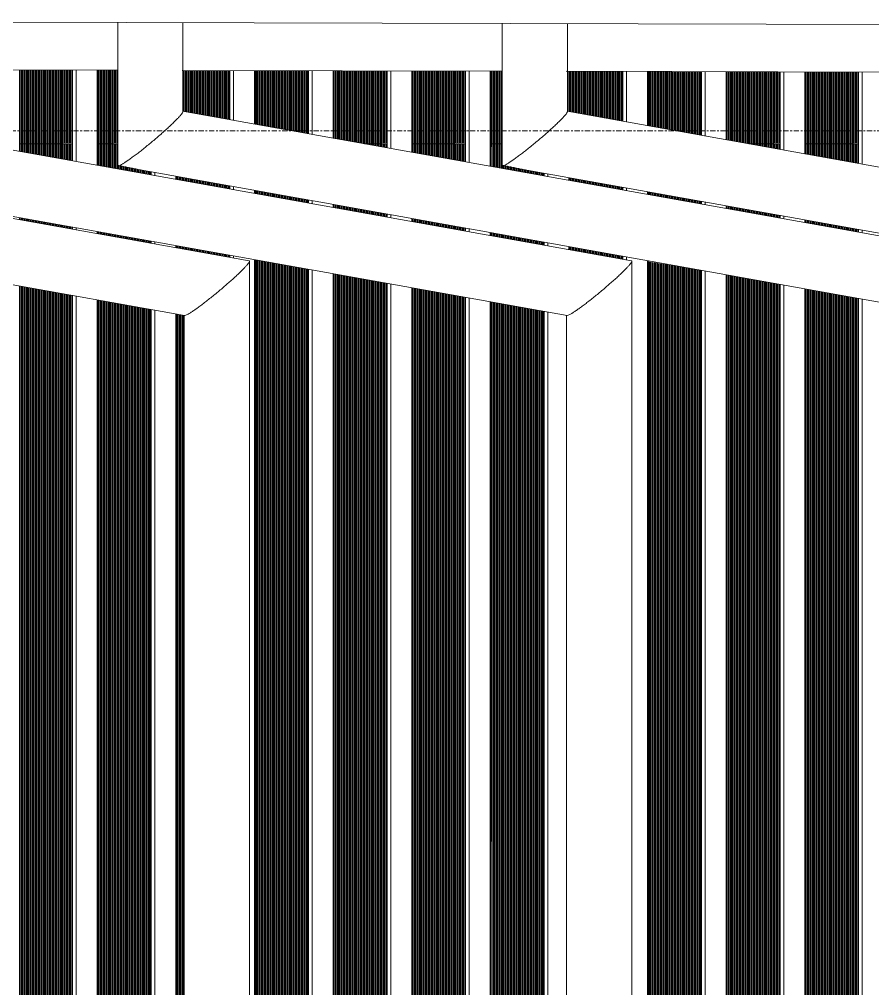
# Model space of a CAD drawing. Header units: millimetres. Extents: x 4237772 to 4686020, y -673 to 29459.
# Drawn here: x 4300656 to 4302617, y 13228 to 15456 of the extents above; entities that cross this region are included whole.
import ezdxf

# ---------------------------------------------------------------- set-up
doc = ezdxf.new("R2010")
doc.units = ezdxf.units.MM
doc.linetypes.add('AEC_Center', pattern=[24, 12, -4, 4, -4])
for name, color, linetype, lineweight in [('A-FLOR-LEVL', 51, 'Continuous', 5), ('A-GENM', 13, 'Continuous', 5), ('A-GLAZ-CURT', 52, 'Continuous', 5), ('A-GLAZ-CWMG', 51, 'Continuous', 5), ('A-ROOF', 132, 'Continuous', 5), ('P-SANR-FIXT', 6, 'Continuous', 5)]:
    doc.layers.add(name, color=color, linetype=linetype, lineweight=lineweight)

# ---------------------------------------------------------------- blocks, each defined once
blk = doc.blocks.new('Downpipe - L Spreader - Default-V21-SECTION - GRIDS C4-C5')
at = {"layer": 'P-SANR-FIXT'}
for p, q in [((4301765.5, 15447.4), (4301765.5, 15120.4)), ((4301915.5, 15244.4), (4301915.5, 15447)), ((4303836.7, 14901.5), (4301914.7, 15245.3)), ((4301766.2, 15119.5), (4303688.2, 14775.7))]:
    blk.add_line(p, q, dxfattribs=at)
for points, knots in [([(4301915.5, 15244.4), (4301915.5, 15244.1), (4301915.1, 15242.5), (4301912.4, 15238.6), (4301907, 15232.5), (4301901.9, 15227), (4301896.7, 15221.9), (4301892.1, 15217.4), (4301887.2, 15212.7), (4301880.6, 15206.6), (4301871.9, 15198.8), (4301862.8, 15190.6), (4301856.4, 15185.2), (4301853.1, 15182.4)], [0.554049, 0.554049, 0.554049, 0.554049, 0.5833333, 0.6666667, 0.7083333, 0.75, 0.7916667, 0.8125, 0.8333333, 0.875, 0.9166667, 0.9583333, 1, 1, 1, 1]), ([(4301853.1, 15182.4), (4301849.8, 15179.7), (4301843.3, 15174.2), (4301833.6, 15166.1), (4301823.8, 15158.3), (4301816, 15152.1), (4301809.9, 15147.4), (4301804, 15143), (4301797, 15137.8), (4301789.4, 15132.4), (4301782.6, 15127.8), (4301776.8, 15124.1), (4301770.6, 15120.6), (4301765.7, 15118.8), (4301765.2, 15120.2), (4301765.8, 15121.6)], [0, 0, 0, 0, 0.0416667, 0.0833333, 0.125, 0.1666667, 0.1875, 0.2083333, 0.25, 0.2916667, 0.3333333, 0.375, 0.4166667, 0.5, 0.5833333, 0.5833333, 0.5833333, 0.5833333])]:
    blk.add_open_spline(points, degree=3, knots=knots, dxfattribs=at)
blk = doc.blocks.new('Downpipe - L Spreader - Default-V22-SECTION - GRIDS C4-C5')
at = {"layer": 'P-SANR-FIXT'}
for p, q in [((4300881.7, 15449.6), (4300881.7, 15120.4)), ((4301031.7, 15244.4), (4301031.7, 15449.2)), ((4302952.9, 14901.5), (4301030.9, 15245.3)), ((4300882.4, 15119.5), (4302804.4, 14775.7))]:
    blk.add_line(p, q, dxfattribs=at)
for points, knots in [([(4301031.7, 15244.4), (4301031.7, 15244.1), (4301031.3, 15242.5), (4301028.6, 15238.6), (4301023.2, 15232.5), (4301018.1, 15227), (4301012.9, 15221.9), (4301008.3, 15217.4), (4301003.4, 15212.7), (4300996.8, 15206.6), (4300988.1, 15198.8), (4300979.1, 15190.6), (4300972.6, 15185.2), (4300969.4, 15182.4)], [0.554049, 0.554049, 0.554049, 0.554049, 0.5833333, 0.6666667, 0.7083333, 0.75, 0.7916667, 0.8125, 0.8333333, 0.875, 0.9166667, 0.9583333, 1, 1, 1, 1]), ([(4300969.4, 15182.4), (4300966.1, 15179.7), (4300959.5, 15174.2), (4300949.8, 15166.1), (4300940.1, 15158.3), (4300932.2, 15152.1), (4300926.2, 15147.4), (4300920.2, 15143), (4300913.2, 15137.8), (4300905.6, 15132.4), (4300898.8, 15127.8), (4300893.1, 15124.1), (4300886.8, 15120.6), (4300881.9, 15118.8), (4300881.4, 15120.2), (4300882, 15121.6)], [0, 0, 0, 0, 0.0416667, 0.0833333, 0.125, 0.1666667, 0.1875, 0.2083333, 0.25, 0.2916667, 0.3333333, 0.375, 0.4166667, 0.5, 0.5833333, 0.5833333, 0.5833333, 0.5833333])]:
    blk.add_open_spline(points, degree=3, knots=knots, dxfattribs=at)
blk = doc.blocks.new('Downpipe - L Spreader - Default-V23-SECTION - GRIDS C4-C5')
at = {"layer": 'P-SANR-FIXT'}
for p, q in [((4302063.1, 14901.5), (4300141.1, 15245.3)), ((4299992.6, 15119.5), (4301914.6, 14775.7)), ((4302063.8, 11582.4), (4302063.8, 14900.6)), ((4301913.8, 14776.6), (4301913.8, 11582.4))]:
    blk.add_line(p, q, dxfattribs=at)
for points, knots in [([(4302062.8, 14901.5), (4302063.9, 14901.5), (4302064.4, 14900.1), (4302060.7, 14894.8), (4302055.4, 14888.6), (4302050.2, 14883.2), (4302045.1, 14878), (4302040.5, 14873.5), (4302035.6, 14868.9), (4302028.9, 14862.7), (4302020.3, 14854.9), (4302011.1, 14846.9), (4302004.7, 14841.4), (4302001.5, 14838.6)], [0.5, 0.5, 0.5, 0.5, 0.5833333, 0.6666667, 0.7083333, 0.75, 0.7916667, 0.8125, 0.8333333, 0.875, 0.9166667, 0.9583333, 1, 1, 1, 1]), ([(4302001.5, 14838.6), (4301998.3, 14835.8), (4301991.8, 14830.2), (4301981.9, 14822.3), (4301972.2, 14814.4), (4301964.3, 14808.2), (4301958.3, 14803.6), (4301952.4, 14799.1), (4301945.4, 14794), (4301937.8, 14788.5), (4301931, 14783.9), (4301925.2, 14780.3), (4301919, 14776.7), (4301915.8, 14775.6), (4301914.7, 14775.7), (4301914.6, 14775.7)], [0, 0, 0, 0, 0.0416667, 0.0833333, 0.125, 0.1666667, 0.1875, 0.2083333, 0.25, 0.2916667, 0.3333333, 0.375, 0.4166667, 0.5, 0.509474, 0.509474, 0.509474, 0.509474])]:
    blk.add_open_spline(points, degree=3, knots=knots, dxfattribs=at)
blk = doc.blocks.new('Downpipe - L Spreader - Default-V24-SECTION - GRIDS C4-C5')
at = {"layer": 'P-SANR-FIXT'}
for p, q in [((4301184, 14901.5), (4299262.1, 15245.3)), ((4299113.5, 15119.5), (4301035.5, 14775.7)), ((4301184.8, 11582.4), (4301184.8, 14900.6)), ((4301034.8, 14776.6), (4301034.8, 11582.4))]:
    blk.add_line(p, q, dxfattribs=at)
for points, knots in [([(4301183.7, 14901.5), (4301184.8, 14901.5), (4301185.3, 14900.1), (4301181.6, 14894.8), (4301176.3, 14888.6), (4301171.2, 14883.2), (4301166, 14878), (4301161.4, 14873.5), (4301156.5, 14868.9), (4301149.9, 14862.7), (4301141.2, 14854.9), (4301132, 14846.9), (4301125.7, 14841.4), (4301122.4, 14838.6)], [0.5, 0.5, 0.5, 0.5, 0.5833333, 0.6666667, 0.7083333, 0.75, 0.7916667, 0.8125, 0.8333333, 0.875, 0.9166667, 0.9583333, 1, 1, 1, 1]), ([(4301122.4, 14838.6), (4301119.2, 14835.8), (4301112.7, 14830.2), (4301102.8, 14822.3), (4301093.1, 14814.4), (4301085.3, 14808.2), (4301079.2, 14803.6), (4301073.3, 14799.1), (4301066.3, 14794), (4301058.7, 14788.5), (4301051.9, 14783.9), (4301046.1, 14780.3), (4301039.9, 14776.7), (4301036.7, 14775.6), (4301035.6, 14775.7), (4301035.5, 14775.7)], [0, 0, 0, 0, 0.0416667, 0.0833333, 0.125, 0.1666667, 0.1875, 0.2083333, 0.25, 0.2916667, 0.3333333, 0.375, 0.4166667, 0.5, 0.509474, 0.509474, 0.509474, 0.509474])]:
    blk.add_open_spline(points, degree=3, knots=knots, dxfattribs=at)
blk = doc.blocks.new('MulticellPanel_Polycarbonate_Danpal_1040w - Premium Purple-V41-SECTION - GRIDS C4-C5')
at = {"layer": 'A-GENM'}
h = blk.add_hatch(dxfattribs=at)
h.set_pattern_fill('FP_31', color=256, style=0, pattern_type=2)
h.set_pattern_definition([(90, (4302551.554, 13427.169), (-2.606, 2e-16), [])])
h.paths.add_polyline_path([(4302523.1, 11730.5), (4302585, 11730.5), (4302585, 14815), (4302462.8, 14836.8), (4302462.8, 11730.5)])
h.paths.add_polyline_path([(4302585, 14967.3), (4302585, 14973.1), (4302462.8, 14994.9), (4302462.8, 14989.1), (4302524.2, 14978.1)])
h.paths.add_polyline_path([(4302585, 15125.4), (4302585, 15170.5), (4302462.8, 15170.5), (4302462.8, 15147.2), (4302524.2, 15136.3)])
for p, q in [((4302462.6, 15170.5), (4302462.8, 15170.5)), ((4302462.8, 15170.5), (4302585, 15170.5))]:
    blk.add_line(p, q, dxfattribs=at)
blk = doc.blocks.new('MulticellPanel_Polycarbonate_Danpal_1040w - Premium Purple-V42-SECTION - GRIDS C4-C5')
at = {"layer": 'A-GENM'}
h = blk.add_hatch(dxfattribs=at)
h.set_pattern_fill('FP_32', color=256, style=0, pattern_type=2)
h.set_pattern_definition([(90, (4302370.87, 13427.169), (-2.606, 2e-16), [])])
h.paths.add_polyline_path([(4302282.1, 11730.5), (4302404.3, 11730.5), (4302404.3, 14847.3), (4302282.1, 14869.2), (4302282.1, 11893.7)])
h.paths.add_polyline_path([(4302404.3, 14999.6), (4302404.3, 15005.4), (4302282.1, 15027.3), (4302282.1, 15021.5), (4302400.5, 15000.3)])
h.paths.add_polyline_path([(4302404.3, 15157.7), (4302404.3, 15170.5), (4302338.6, 15169.5), (4302400.5, 15158.4)])
blk.add_line((4302332.7, 15170.5), (4302404.3, 15170.5), dxfattribs=at)
blk = doc.blocks.new('MulticellPanel_Polycarbonate_Danpal_1040w - Premium Purple-V43-SECTION - GRIDS C4-C5')
at = {"layer": 'A-GENM'}
h = blk.add_hatch(dxfattribs=at)
h.set_pattern_fill('FP_33', color=256, style=0, pattern_type=2)
h.set_pattern_definition([(90, (4302190.186, 13427.169), (-2.606, 2e-16), [])])
h.paths.add_polyline_path([(4302101.4, 11730.5), (4302223.6, 11730.5), (4302223.6, 14879.6), (4302101.4, 14899.4), (4302101.4, 14616.2), (4302101.4, 14616.2), (4302101.4, 13564.5), (4302101.4, 13564.5), (4302101.4, 11784.4)])
h.paths.add_polyline_path([(4302223.6, 15031.9), (4302223.6, 15037.7), (4302101.4, 15059.6), (4302101.4, 15053.8), (4302153, 15044.6)])
blk = doc.blocks.new('MulticellPanel_Polycarbonate_Danpal_1040w - Premium Purple-V44-SECTION - GRIDS C4-C5')
at = {"layer": 'A-GENM'}
h = blk.add_hatch(dxfattribs=at)
h.set_pattern_fill('FP_34', color=256, style=0, pattern_type=2)
h.set_pattern_definition([(90, (4302009.503, 13427.169), (-2.606, 2e-16), [])])
h.paths.add_polyline_path([(4302042.9, 14905.1), (4302042.9, 14911.9), (4301920.7, 14933.8), (4301920.7, 14926.9), (4302036.8, 14906.2)])
h.paths.add_polyline_path([(4302042.9, 15064.2), (4302042.9, 15070), (4301920.7, 15091.9), (4301920.7, 15086.1), (4302029.3, 15066.7)])
blk = doc.blocks.new('MulticellPanel_Polycarbonate_Danpal_1040w - Blue-V45-SECTION - GRIDS C4-C5')
at = {"layer": 'A-GENM'}
h = blk.add_hatch(dxfattribs=at)
h.set_pattern_fill('FP_35', color=256, style=0, pattern_type=2)
h.set_pattern_definition([(90, (4301828.819, 13427.169), (-2.606, 2e-16), [])])
h.paths.add_polyline_path([(4301862.3, 11730.5), (4301862.3, 14785.1), (4301740, 14806.9), (4301740.5, 11944.6), (4301742.9, 11944.6), (4301746.6, 11938.2), (4301746, 11903.7), (4301742.9, 11898), (4301741.9, 11896.3), (4301740, 11896.3), (4301740, 11730.5), (4301781.8, 11730.5)])
h.paths.add_polyline_path([(4301862.3, 14937.4), (4301862.3, 14944.3), (4301740, 14966.1), (4301740, 14959.3), (4301781.8, 14951.8)])
h.paths.add_polyline_path([(4301862.3, 15096.6), (4301862.3, 15102.4), (4301765.8, 15121.6), (4301765.8, 15170.5), (4301740, 15168.5), (4301742.1, 15118.1), (4301861, 15096.8)])
for p, q in [((4301739.9, 15170.5), (4301740, 15170.5)), ((4301740, 15170.5), (4301765.9, 15170.5))]:
    blk.add_line(p, q, dxfattribs=at)
blk = doc.blocks.new('MulticellPanel_Polycarbonate_Danpal_1040w - Blue-V46-SECTION - GRIDS C4-C5')
at = {"layer": 'A-GENM'}
h = blk.add_hatch(dxfattribs=at)
h.set_pattern_fill('FP_36', color=256, style=0, pattern_type=2)
h.set_pattern_definition([(90, (4301648.135, 13427.169), (-2.606, 2e-16), [])])
h.paths.add_polyline_path([(4301559.3, 11730.5), (4301681.6, 11730.5), (4301681.6, 11906.2), (4301674.8, 11904.5), (4301607.6, 11904.5), (4301603.9, 11898), (4301603, 11896.3), (4301594.1, 11896.3), (4301591.7, 11904.5), (4301559.3, 11904.5), (4301559.3, 11893.7)])
h.paths.add_polyline_path([(4301681.6, 11934.8), (4301681.6, 14817.4), (4301559.3, 14838.6), (4301559.3, 12531.5), (4301582.5, 12533.2), (4301584.2, 12539.6), (4301594.1, 12539.6), (4301594.1, 12537.1), (4301597.1, 12537.1), (4301598.9, 12521.9), (4301596.1, 12491.3), (4301594.1, 12491.3), (4301584.2, 12491.3), (4301581.8, 12499.5), (4301559.3, 12497.8), (4301559.3, 11936.5), (4301592.3, 11938.2), (4301594.1, 11944.6), (4301603.9, 11944.6), (4301608.7, 11936.5), (4301678.9, 11935.9)])
h.paths.add_polyline_path([(4301681.6, 14969.7), (4301681.6, 14976.6), (4301559.3, 14998.5), (4301559.3, 14991.6), (4301658.1, 14973.9)])
h.paths.add_polyline_path([(4301681.6, 15128.9), (4301681.6, 15170.5), (4301559.3, 15169.6), (4301559.3, 15150.8), (4301658.1, 15133.1)])
for p, q in [((4301559.2, 15170.5), (4301559.3, 15170.5)), ((4301559.3, 15170.5), (4301681.6, 15170.5))]:
    blk.add_line(p, q, dxfattribs=at)
blk = doc.blocks.new('MulticellPanel_Polycarbonate_Danpal_1040w - Opal-V47-SECTION - GRIDS C4-C5')
at = {"layer": 'A-GENM'}
h = blk.add_hatch(dxfattribs=at)
h.set_pattern_fill('FP_37', color=256, style=0, pattern_type=2)
h.set_pattern_definition([(90, (4301467.452, 13427.169), (-2.606, 2e-16), [])])
h.paths.add_polyline_path([(4301410.6, 11730.5), (4301500.9, 11730.5), (4301500.9, 14849.7), (4301378.7, 14871.6), (4301378.7, 11730.5)])
h.paths.add_polyline_path([(4301500.9, 15002), (4301500.9, 15008.9), (4301378.7, 15030.8), (4301378.7, 15023.9), (4301410.6, 15018.2)])
h.paths.add_polyline_path([(4301500.9, 15161.2), (4301500.9, 15170.5), (4301448.9, 15170.5), (4301498, 15161.7)])
blk.add_line((4301448.9, 15170.5), (4301500.9, 15170.5), dxfattribs=at)
blk = doc.blocks.new('MulticellPanel_Polycarbonate_Danpal_1040w - Opal-V48-SECTION - GRIDS C4-C5')
at = {"layer": 'A-GENM'}
h = blk.add_hatch(dxfattribs=at)
h.set_pattern_fill('FP_38', color=256, style=0, pattern_type=2)
h.set_pattern_definition([(90, (4301286.768, 13427.169), (-2.606, 2e-16), [])])
h.paths.add_polyline_path([(4301286.9, 11730.5), (4301320.2, 11730.5), (4301320.2, 14882), (4301198, 14903.9), (4301198, 11730.5)])
h.paths.add_polyline_path([(4301320.2, 15034.4), (4301320.2, 15041.2), (4301198, 15063.1), (4301198, 15056.2), (4301286.9, 15040.3)])
blk = doc.blocks.new('MulticellPanel_Polycarbonate_Danpal_1040w - Opal-V49-SECTION - GRIDS C4-C5')
at = {"layer": 'A-GENM'}
h = blk.add_hatch(dxfattribs=at)
h.set_pattern_fill('FP_39', color=256, style=0, pattern_type=2)
h.set_pattern_definition([(90, (4301106.084, 13427.169), (-2.606, 2e-16), [])])
h.paths.add_polyline_path([(4301035.1, 11730.5), (4301035.1, 14775.8), (4301017.3, 14777.8), (4301017.3, 11730.5)])
h.paths.add_polyline_path([(4301139.5, 14909.4), (4301139.5, 14914.4), (4301017.3, 14936.2), (4301017.3, 14931.3), (4301122.4, 14912.5)])
h.paths.add_polyline_path([(4301139.5, 15066.7), (4301139.5, 15073.6), (4301017.3, 15095.4), (4301017.3, 15088.6), (4301039.4, 15084.6)])
blk = doc.blocks.new('MulticellPanel_Polycarbonate_Danpal_1040w - Opal-V50-SECTION - GRIDS C4-C5')
at = {"layer": 'A-GENM'}
h = blk.add_hatch(dxfattribs=at)
h.set_pattern_fill('FP_40', color=256, style=0, pattern_type=2)
h.set_pattern_definition([(90, (4300925.401, 13427.169), (-2.606, 2e-16), [])])
h.paths.add_polyline_path([(4300836.6, 11730.5), (4300958.8, 11730.5), (4300958.8, 14789.4), (4300836.6, 14811.3), (4300836.6, 11784.4)])
h.paths.add_polyline_path([(4300958.8, 14941.7), (4300958.8, 14946.7), (4300836.6, 14968.6), (4300836.6, 14963.6), (4300923.9, 14948)])
h.paths.add_polyline_path([(4300958.8, 15099), (4300958.8, 15105.9), (4300882, 15121.6), (4300882, 15170.5), (4300836.6, 15170.5), (4300836.6, 15120.9), (4300950.9, 15100.4)])
for p, q in [((4300836.5, 15170.5), (4300836.6, 15170.5)), ((4300836.6, 15170.5), (4300882.1, 15170.5))]:
    blk.add_line(p, q, dxfattribs=at)
blk = doc.blocks.new('MulticellPanel_Polycarbonate_Danpal_1040w - Blue-V51-SECTION - GRIDS C4-C5')
at = {"layer": 'A-GENM'}
h = blk.add_hatch(dxfattribs=at)
h.set_pattern_fill('FP_41', color=256, style=0, pattern_type=2)
h.set_pattern_definition([(90, (4300744.717, 13427.169), (-2.606, 2e-16), [])])
h.paths.add_polyline_path([(4300668.2, 11730.5), (4300778.2, 11730.5), (4300778.2, 14821.8), (4300655.9, 14843.6), (4300655.9, 11730.5)])
h.paths.add_polyline_path([(4300778.2, 14974.1), (4300778.2, 14979), (4300655.9, 15000.9), (4300655.9, 14995.9), (4300668.2, 14993.7)])
h.paths.add_polyline_path([(4300778.2, 15131.3), (4300778.2, 15170.5), (4300655.9, 15170.5), (4300655.9, 15153.2), (4300741.3, 15137.9)])
for p, q in [((4300655.8, 15170.5), (4300655.9, 15170.5)), ((4300655.9, 15170.5), (4300778.2, 15170.5))]:
    blk.add_line(p, q, dxfattribs=at)
blk = doc.blocks.new('Rectangular Mullion - Mullion_FramedFacade_Danpal_DPAEC50-V79-SECTION - GRIDS C4-C5')
at = {"layer": 'A-GLAZ-CWMG'}
for p, q in [((4302585, 15125.4), (4302585, 15170.5)), ((4302593.4, 15170.5), (4302593.4, 15123.9)), ((4302585, 14967.3), (4302585, 14973.1)), ((4302593.4, 14971.6), (4302593.4, 14965.8)), ((4302585, 11730.5), (4302585, 14815.3)), ((4302593.4, 14813.8), (4302593.4, 11730.5))]:
    blk.add_line(p, q, dxfattribs=at)
blk = doc.blocks.new('Rectangular Mullion - Mullion_FramedFacade_Danpal_DPAEC50-V80-SECTION - GRIDS C4-C5')
at = {"layer": 'A-GLAZ-CWMG'}
for p, q in [((4302404.3, 15157.7), (4302404.3, 15170.5)), ((4302412.7, 15170.5), (4302412.7, 15156.2)), ((4302461, 15170.5), (4302461, 15147.6)), ((4302461.8, 15147.4), (4302461.8, 15170.5)), ((4302461.9, 15170.5), (4302461.9, 15147.4)), ((4302462.6, 15147.3), (4302462.6, 15170.5)), ((4302404.3, 14999.6), (4302404.3, 15005.4)), ((4302412.7, 15003.9), (4302412.7, 14998.1)), ((4302461, 14995.3), (4302461, 14989.5)), ((4302461.8, 14989.3), (4302461.8, 14995.1)), ((4302461.9, 14995.1), (4302461.9, 14989.3)), ((4302462.6, 14989.2), (4302462.6, 14995)), ((4302404.3, 11730.5), (4302404.3, 14847.3)), ((4302412.7, 14844.8), (4302412.7, 11730.5)), ((4302461, 14837.1), (4302461, 11730.5)), ((4302461.8, 11730.5), (4302461.8, 14837)), ((4302461.9, 14837), (4302461.9, 11730.5)), ((4302462.6, 11730.5), (4302462.6, 14836.9))]:
    blk.add_line(p, q, dxfattribs=at)
blk = doc.blocks.new('Rectangular Mullion - Mullion_FramedFacade_Danpal_DPAEC50-V81-SECTION - GRIDS C4-C5')
at = {"layer": 'A-GLAZ-CWMG'}
for p, q in [((4302223.6, 15031.9), (4302223.6, 15037.7)), ((4302232.1, 15036.2), (4302232.1, 15030.4)), ((4302280.3, 15027.6), (4302280.3, 15021.8)), ((4302281.1, 15021.6), (4302281.1, 15027.4)), ((4302281.2, 15027.4), (4302281.2, 15021.6)), ((4302281.9, 15021.5), (4302281.9, 15027.3)), ((4302223.6, 11730.5), (4302223.6, 14879.6)), ((4302232.1, 14878.1), (4302232.1, 11730.5)), ((4302280.3, 14869.5), (4302280.3, 11730.5)), ((4302281.1, 11730.5), (4302281.1, 14869.3)), ((4302281.2, 14869.3), (4302281.2, 11730.5)), ((4302281.9, 11730.5), (4302281.9, 14869.2))]:
    blk.add_line(p, q, dxfattribs=at)
blk = doc.blocks.new('Rectangular Mullion - Mullion_FramedFacade_Danpal_DPAEC50-V82-SECTION - GRIDS C4-C5')
at = {"layer": 'A-GLAZ-CWMG'}
for p, q in [((4302042.9, 15064.2), (4302042.9, 15070)), ((4302051.4, 15068.5), (4302051.4, 15063.4)), ((4302099.6, 15059.9), (4302099.6, 15054.1)), ((4302100.5, 15054), (4302100.5, 15059.8)), ((4302100.6, 15059.7), (4302100.6, 15053.9)), ((4302101.2, 15053.8), (4302101.2, 15059.6)), ((4302042.9, 14905.1), (4302042.9, 14911.9)), ((4302051.4, 14910.4), (4302051.4, 14903.6)), ((4302099.6, 14901.8), (4302099.6, 11730.5)), ((4302100.5, 11730.5), (4302100.5, 14901.6)), ((4302100.6, 14901.6), (4302100.6, 11730.5)), ((4302101.2, 11730.5), (4302101.2, 14901.5))]:
    blk.add_line(p, q, dxfattribs=at)
blk = doc.blocks.new('Rectangular Mullion - Mullion_FramedFacade_Danpal_DPAEC50-V83-SECTION - GRIDS C4-C5')
at = {"layer": 'A-GLAZ-CWMG'}
for p, q in [((4301862.3, 15096.6), (4301862.3, 15102.4)), ((4301870.7, 15100.9), (4301870.7, 15095.1)), ((4301919, 15092.2), (4301919, 15086.4)), ((4301919.8, 15086.3), (4301919.8, 15092.1)), ((4301919.9, 15092.1), (4301919.9, 15086.3)), ((4301920.5, 15086.1), (4301920.5, 15091.9)), ((4301862.3, 14937.4), (4301862.3, 14944.3)), ((4301870.7, 14942.7), (4301870.7, 14935.9)), ((4301919, 14934.1), (4301919, 14927.2)), ((4301919.8, 14927.1), (4301919.8, 14934)), ((4301919.9, 14934), (4301919.9, 14927.1)), ((4301920.5, 14927), (4301920.5, 14933.8)), ((4301862.3, 11730.5), (4301862.3, 14785.2)), ((4301870.7, 14783.6), (4301870.7, 11730.5))]:
    blk.add_line(p, q, dxfattribs=at)
blk = doc.blocks.new('Rectangular Mullion - Mullion_FramedFacade_Danpal_DPAEC50-V84-SECTION - GRIDS C4-C5')
at = {"layer": 'A-GLAZ-CWMG'}
for p, q in [((4301681.6, 15128.9), (4301681.6, 15170.5)), ((4301690, 15170.5), (4301690, 15127.4)), ((4301738.3, 15170.5), (4301738.3, 15118.8)), ((4301739.1, 15118.6), (4301739.1, 15170.5)), ((4301739.2, 15170.5), (4301739.2, 15118.6)), ((4301739.8, 15118.5), (4301739.8, 15170.5)), ((4301681.6, 14969.7), (4301681.6, 14976.6)), ((4301690, 14975.1), (4301690, 14968.2)), ((4301738.3, 14966.4), (4301738.3, 14959.6)), ((4301739.1, 14959.4), (4301739.1, 14966.3)), ((4301739.2, 14966.3), (4301739.2, 14959.4)), ((4301739.8, 14959.3), (4301739.8, 14966.2)), ((4301681.6, 11934.4), (4301681.6, 14817.8)), ((4301690, 14816.3), (4301690, 11924.6)), ((4301738.3, 14807.5), (4301738.3, 11944.6)), ((4301739.1, 11944.6), (4301739.1, 14807.4)), ((4301739.2, 14807.4), (4301739.2, 11944.6)), ((4301739.8, 11944.6), (4301739.8, 14807.3))]:
    blk.add_line(p, q, dxfattribs=at)
blk = doc.blocks.new('Rectangular Mullion - Mullion_FramedFacade_Danpal_DPAEC50-V85-SECTION - GRIDS C4-C5')
at = {"layer": 'A-GLAZ-CWMG'}
for p, q in [((4301500.9, 15161.2), (4301500.9, 15170.5)), ((4301509.3, 15170.5), (4301509.3, 15159.7)), ((4301557.6, 15170.5), (4301557.6, 15151.1)), ((4301558.4, 15150.9), (4301558.4, 15170.5)), ((4301558.5, 15170.5), (4301558.5, 15150.9)), ((4301559.2, 15150.8), (4301559.2, 15170.5)), ((4301500.9, 15002), (4301500.9, 15008.9)), ((4301509.3, 15007.4), (4301509.3, 15000.5)), ((4301557.6, 14998.8), (4301557.6, 14991.9)), ((4301558.4, 14991.7), (4301558.4, 14998.6)), ((4301558.5, 14998.6), (4301558.5, 14991.7)), ((4301559.2, 14991.6), (4301559.2, 14998.5)), ((4301500.9, 11730.5), (4301500.9, 14849.7)), ((4301509.3, 14848.2), (4301509.3, 11730.5)), ((4301557.6, 14839.6), (4301557.6, 12531.5)), ((4301558.4, 12531.5), (4301558.4, 14839.4)), ((4301558.5, 14839.4), (4301558.5, 12531.5)), ((4301559.2, 12531.5), (4301559.2, 14839.3))]:
    blk.add_line(p, q, dxfattribs=at)
blk = doc.blocks.new('Rectangular Mullion - Mullion_FramedFacade_Danpal_DPAEC50-V86-SECTION - GRIDS C4-C5')
at = {"layer": 'A-GLAZ-CWMG'}
for p, q in [((4301320.2, 15034.4), (4301320.2, 15041.2)), ((4301328.6, 15039.7), (4301328.6, 15032.9)), ((4301376.9, 15031.1), (4301376.9, 15024.2)), ((4301377.7, 15024.1), (4301377.7, 15030.9)), ((4301377.8, 15030.9), (4301377.8, 15024.1)), ((4301378.5, 15023.9), (4301378.5, 15030.8)), ((4301320.2, 11730.5), (4301320.2, 14882)), ((4301328.6, 14880.5), (4301328.6, 11730.5)), ((4301376.9, 14871.9), (4301376.9, 11730.5)), ((4301377.7, 11730.5), (4301377.7, 14871.8)), ((4301377.8, 14871.7), (4301377.8, 11730.5)), ((4301378.5, 11730.5), (4301378.5, 14871.6))]:
    blk.add_line(p, q, dxfattribs=at)
blk = doc.blocks.new('Rectangular Mullion - Mullion_FramedFacade_Danpal_DPAEC50-V87-SECTION - GRIDS C4-C5')
at = {"layer": 'A-GLAZ-CWMG'}
for p, q in [((4301139.5, 15066.7), (4301139.5, 15073.6)), ((4301148, 15072), (4301148, 15065.2)), ((4301196.2, 15063.4), (4301196.2, 15056.5)), ((4301197, 15056.4), (4301197, 15063.3)), ((4301197.1, 15063.2), (4301197.1, 15056.4)), ((4301197.8, 15056.3), (4301197.8, 15063.1)), ((4301139.5, 14909.4), (4301139.5, 14914.4)), ((4301148, 14912.9), (4301148, 14907.9)), ((4301196.2, 14904.2), (4301196.2, 11730.5)), ((4301197, 11730.5), (4301197, 14904.1)), ((4301197.1, 14904.1), (4301197.1, 11730.5)), ((4301197.8, 11730.5), (4301197.8, 14903.9))]:
    blk.add_line(p, q, dxfattribs=at)
blk = doc.blocks.new('Rectangular Mullion - Mullion_FramedFacade_Danpal_DPAEC50-V88-SECTION - GRIDS C4-C5')
at = {"layer": 'A-GLAZ-CWMG'}
for p, q in [((4300958.8, 15099), (4300958.8, 15105.9)), ((4300967.3, 15104.4), (4300967.3, 15097.5)), ((4301015.5, 15095.7), (4301015.5, 15088.9)), ((4301016.4, 15088.7), (4301016.4, 15095.6)), ((4301016.5, 15095.6), (4301016.5, 15088.7)), ((4301017.1, 15088.6), (4301017.1, 15095.5)), ((4300958.8, 14941.7), (4300958.8, 14946.7)), ((4300967.3, 14945.2), (4300967.3, 14940.2)), ((4301015.5, 14936.6), (4301015.5, 14931.6)), ((4301016.4, 14931.5), (4301016.4, 14936.4)), ((4301016.5, 14936.4), (4301016.5, 14931.4)), ((4301017.1, 14931.3), (4301017.1, 14936.3)), ((4300958.8, 11730.5), (4300958.8, 14789.6)), ((4300967.3, 14788), (4300967.3, 11730.5)), ((4301015.5, 14779.3), (4301015.5, 11730.5)), ((4301016.4, 11730.5), (4301016.4, 14779.2)), ((4301016.5, 14779.2), (4301016.5, 11730.5)), ((4301017.1, 11730.5), (4301017.1, 14779))]:
    blk.add_line(p, q, dxfattribs=at)
blk = doc.blocks.new('Rectangular Mullion - Mullion_FramedFacade_Danpal_DPAEC50-V89-SECTION - GRIDS C4-C5')
at = {"layer": 'A-GLAZ-CWMG'}
for p, q in [((4300778.2, 15131.3), (4300778.2, 15170.5)), ((4300786.6, 15170.5), (4300786.6, 15129.8)), ((4300834.8, 15170.5), (4300834.8, 15121.2)), ((4300835.7, 15121), (4300835.7, 15170.5)), ((4300835.8, 15170.5), (4300835.8, 15121)), ((4300836.4, 15120.9), (4300836.4, 15170.5)), ((4300778.2, 14974.1), (4300778.2, 14979)), ((4300786.6, 14977.5), (4300786.6, 14972.6)), ((4300834.8, 14968.9), (4300834.8, 14963.9)), ((4300835.7, 14963.8), (4300835.7, 14968.7)), ((4300835.8, 14968.7), (4300835.8, 14963.8)), ((4300836.4, 14963.6), (4300836.4, 14968.6)), ((4300778.2, 11730.5), (4300778.2, 14822.2)), ((4300786.6, 14820.7), (4300786.6, 11730.5)), ((4300834.8, 14811.9), (4300834.8, 11730.5)), ((4300835.7, 11730.5), (4300835.7, 14811.8)), ((4300835.8, 14811.8), (4300835.8, 11730.5)), ((4300836.4, 11730.5), (4300836.4, 14811.7))]:
    blk.add_line(p, q, dxfattribs=at)
blk = doc.blocks.new('Roofs 1 - Roofs 1-2640243-SECTION - GRIDS C4-C5')
at = {"layer": 'A-ROOF'}
blk.add_line((4297940.9, 15456.5), (4305373.6, 15438.3), dxfattribs=at)
blk = doc.blocks.new('MulticellPanel_Polycarbonate_Danpal_1040w - Grey-V238-SECTION - GRIDS C4-C5')
at = {"layer": 'A-GENM'}
h = blk.add_hatch(dxfattribs=at)
h.set_pattern_fill('FP_164', color=256, style=0, pattern_type=2)
h.set_pattern_definition([(90, (4302551.554, 15342.113), (-2.606, 2e-16), [])])
h.paths.add_polyline_path([(4302524.2, 15170.5), (4302585, 15172.7), (4302585, 15335.5), (4302462.8, 15335.8), (4302462.8, 15170.5)])
for p, q in [((4302462.8, 15170.5), (4302462.6, 15170.5)), ((4302585, 15170.5), (4302462.8, 15170.5))]:
    blk.add_line(p, q, dxfattribs=at)
blk = doc.blocks.new('MulticellPanel_Polycarbonate_Danpal_1040w - Grey-V239-SECTION - GRIDS C4-C5')
at = {"layer": 'A-GENM'}
h = blk.add_hatch(dxfattribs=at)
h.set_pattern_fill('FP_165', color=256, style=0, pattern_type=2)
h.set_pattern_definition([(90, (4302370.87, 15342.113), (-2.606, 2e-16), [])])
h.paths.add_polyline_path([(4302338.6, 15170.5), (4302404.3, 15172.7), (4302404.3, 15335.9), (4302282.1, 15336.2), (4302282.1, 15179.6), (4302332.7, 15170.5)])
blk.add_line((4302404.3, 15170.5), (4302332.7, 15170.5), dxfattribs=at)
blk = doc.blocks.new('MulticellPanel_Polycarbonate_Danpal_1040w - Grey-V240-SECTION - GRIDS C4-C5')
at = {"layer": 'A-GENM'}
h = blk.add_hatch(dxfattribs=at)
h.set_pattern_fill('FP_166', color=256, style=0, pattern_type=2)
h.set_pattern_definition([(90, (4302190.186, 15342.113), (-2.606, 2e-16), [])])
h.paths.add_polyline_path([(4302223.6, 15190), (4302223.6, 15336.4), (4302101.4, 15336.7), (4302101.5, 15211.9), (4302219, 15190.9)])
blk = doc.blocks.new('MulticellPanel_Polycarbonate_Danpal_1040w - Grey-V241-SECTION - GRIDS C4-C5')
at = {"layer": 'A-GENM'}
h = blk.add_hatch(dxfattribs=at)
h.set_pattern_fill('FP_167', color=256, style=0, pattern_type=2)
h.set_pattern_definition([(90, (4302009.503, 15342.113), (-2.606, 2e-16), [])])
h.paths.add_polyline_path([(4302042.9, 15222.4), (4302042.9, 15336.8), (4301920.7, 15337.1), (4301920.7, 15244.2), (4302029.3, 15224.8)])
blk = doc.blocks.new('MulticellPanel_Polycarbonate_Danpal_1040w - Grey-V242-SECTION - GRIDS C4-C5')
at = {"layer": 'A-GENM'}
h = blk.add_hatch(dxfattribs=at)
h.set_pattern_fill('FP_168', color=256, style=0, pattern_type=2)
h.set_pattern_definition([(90, (4301828.819, 15342.113), (-2.606, 2e-16), [])])
h.paths.add_polyline_path([(4301765.8, 15170.5), (4301765.8, 15337.5), (4301740, 15337.5), (4301740, 15170.5), (4301762.2, 15170.5)])
for p, q in [((4301740, 15170.5), (4301739.9, 15170.5)), ((4301765.9, 15170.5), (4301740, 15170.5))]:
    blk.add_line(p, q, dxfattribs=at)
blk = doc.blocks.new('MulticellPanel_Polycarbonate_Danpal_1040w - Grey-V243-SECTION - GRIDS C4-C5')
at = {"layer": 'A-GENM'}
h = blk.add_hatch(dxfattribs=at)
h.set_pattern_fill('FP_169', color=256, style=0, pattern_type=2)
h.set_pattern_definition([(90, (4301648.135, 15342.113), (-2.606, 2e-16), [])])
h.paths.add_polyline_path([(4301559.3, 15170.5), (4301681.6, 15172.7), (4301681.6, 15337.7), (4301559.3, 15338), (4301559.3, 15172.4)])
for p, q in [((4301559.3, 15170.5), (4301559.2, 15170.5)), ((4301681.6, 15170.5), (4301559.3, 15170.5))]:
    blk.add_line(p, q, dxfattribs=at)
blk = doc.blocks.new('MulticellPanel_Polycarbonate_Danpal_1040w - Grey-V244-SECTION - GRIDS C4-C5')
at = {"layer": 'A-GENM'}
h = blk.add_hatch(dxfattribs=at)
h.set_pattern_fill('FP_170', color=256, style=0, pattern_type=2)
h.set_pattern_definition([(90, (4301467.452, 15342.113), (-2.606, 2e-16), [])])
h.paths.add_polyline_path([(4301448.9, 15170.5), (4301500.9, 15172.7), (4301500.9, 15338.1), (4301378.7, 15338.4), (4301378.7, 15183.1), (4301436.7, 15172.7)])
blk.add_line((4301500.9, 15170.5), (4301448.9, 15170.5), dxfattribs=at)
blk = doc.blocks.new('MulticellPanel_Polycarbonate_Danpal_1040w - Grey-V245-SECTION - GRIDS C4-C5')
at = {"layer": 'A-GENM'}
h = blk.add_hatch(dxfattribs=at)
h.set_pattern_fill('FP_171', color=256, style=0, pattern_type=2)
h.set_pattern_definition([(90, (4301286.768, 15342.113), (-2.606, 2e-16), [])])
h.paths.add_polyline_path([(4301320.2, 15193.5), (4301320.2, 15338.6), (4301198, 15338.9), (4301198, 15215.4), (4301308.5, 15195.6)])
blk = doc.blocks.new('MulticellPanel_Polycarbonate_Danpal_1040w - Grey-V246-SECTION - GRIDS C4-C5')
at = {"layer": 'A-GENM'}
h = blk.add_hatch(dxfattribs=at)
h.set_pattern_fill('FP_172', color=256, style=0, pattern_type=2)
h.set_pattern_definition([(90, (4301106.084, 15342.113), (-2.606, 2e-16), [])])
h.paths.add_polyline_path([(4301139.5, 15225.9), (4301139.5, 15339), (4301031.4, 15339.3), (4301032.6, 15245), (4301133.6, 15226.9)])
blk = doc.blocks.new('MulticellPanel_Polycarbonate_Danpal_1040w - Grey-V247-SECTION - GRIDS C4-C5')
at = {"layer": 'A-GENM'}
h = blk.add_hatch(dxfattribs=at)
h.set_pattern_fill('FP_173', color=256, style=0, pattern_type=2)
h.set_pattern_definition([(90, (4300925.401, 15342.113), (-2.606, 2e-16), [])])
h.paths.add_polyline_path([(4300838.3, 15170.5), (4300882, 15172.7), (4300882, 15339.6), (4300836.6, 15339.7), (4300836.6, 15170.5)])
for p, q in [((4300836.6, 15170.5), (4300836.5, 15170.5)), ((4300882.1, 15170.5), (4300836.6, 15170.5))]:
    blk.add_line(p, q, dxfattribs=at)
blk = doc.blocks.new('MulticellPanel_Polycarbonate_Danpal_1040w - Grey-V248-SECTION - GRIDS C4-C5')
at = {"layer": 'A-GENM'}
h = blk.add_hatch(dxfattribs=at)
h.set_pattern_fill('FP_174', color=256, style=0, pattern_type=2)
h.set_pattern_definition([(90, (4300744.717, 15342.113), (-2.606, 2e-16), [])])
h.paths.add_polyline_path([(4300668.2, 15170.5), (4300778.2, 15172.7), (4300778.2, 15339.9), (4300655.9, 15340.2), (4300655.9, 15170.5)])
for p, q in [((4300655.9, 15170.5), (4300655.8, 15170.5)), ((4300778.2, 15170.5), (4300655.9, 15170.5))]:
    blk.add_line(p, q, dxfattribs=at)
blk = doc.blocks.new('Rectangular Mullion - Mullion_FramedFacade_Danpal_DPAEC50-V262-SECTION - GRIDS C4-C5')
at = {"layer": 'A-GLAZ-CWMG'}
for p, q in [((4302585, 15170.5), (4302585, 15335.5)), ((4302593.4, 15335.4), (4302593.4, 15170.5))]:
    blk.add_line(p, q, dxfattribs=at)
blk = doc.blocks.new('Rectangular Mullion - Mullion_FramedFacade_Danpal_DPAEC50-V263-SECTION - GRIDS C4-C5')
at = {"layer": 'A-GLAZ-CWMG'}
for p, q in [((4302404.3, 15170.5), (4302404.3, 15335.9)), ((4302412.7, 15335.9), (4302412.7, 15170.5)), ((4302461, 15335.8), (4302461, 15170.5)), ((4302461.8, 15170.5), (4302461.8, 15335.8)), ((4302461.9, 15335.8), (4302461.9, 15170.5)), ((4302462.6, 15170.5), (4302462.6, 15335.8)), ((4302461.8, 15172.7), (4302461.8, 15170.5))]:
    blk.add_line(p, q, dxfattribs=at)
blk = doc.blocks.new('Rectangular Mullion - Mullion_FramedFacade_Danpal_DPAEC50-V264-SECTION - GRIDS C4-C5')
at = {"layer": 'A-GLAZ-CWMG'}
for p, q in [((4302223.6, 15189.7), (4302223.6, 15336.4)), ((4302232.1, 15336.3), (4302232.1, 15188.2)), ((4302280.3, 15336.2), (4302280.3, 15179.5)), ((4302281.1, 15179.4), (4302281.1, 15336.2)), ((4302281.2, 15336.2), (4302281.2, 15179.3)), ((4302281.9, 15179.2), (4302281.9, 15336.2))]:
    blk.add_line(p, q, dxfattribs=at)
blk = doc.blocks.new('Rectangular Mullion - Mullion_FramedFacade_Danpal_DPAEC50-V265-SECTION - GRIDS C4-C5')
at = {"layer": 'A-GLAZ-CWMG'}
for p, q in [((4302042.9, 15222.2), (4302042.9, 15336.8)), ((4302051.4, 15336.8), (4302051.4, 15220.7)), ((4302099.6, 15336.7), (4302099.6, 15212)), ((4302100.5, 15211.9), (4302100.5, 15336.7)), ((4302100.6, 15336.7), (4302100.6, 15211.9)), ((4302101.2, 15211.7), (4302101.2, 15336.7))]:
    blk.add_line(p, q, dxfattribs=at)
blk = doc.blocks.new('Rectangular Mullion - Mullion_FramedFacade_Danpal_DPAEC50-V266-SECTION - GRIDS C4-C5')
at = {"layer": 'A-GLAZ-CWMG'}
for p, q in [((4301919, 15337.1), (4301919, 15244.5)), ((4301919.8, 15244.4), (4301919.8, 15337.1)), ((4301919.9, 15337.1), (4301919.9, 15244.4)), ((4301920.5, 15244.2), (4301920.5, 15337.1))]:
    blk.add_line(p, q, dxfattribs=at)
blk = doc.blocks.new('Rectangular Mullion - Mullion_FramedFacade_Danpal_DPAEC50-V267-SECTION - GRIDS C4-C5')
at = {"layer": 'A-GLAZ-CWMG'}
for p, q in [((4301681.6, 15170.5), (4301681.6, 15337.7)), ((4301690, 15337.7), (4301690, 15170.5)), ((4301738.3, 15337.5), (4301738.3, 15170.5)), ((4301739.1, 15170.5), (4301739.1, 15337.5)), ((4301739.2, 15337.5), (4301739.2, 15170.5)), ((4301739.8, 15170.5), (4301739.8, 15337.5)), ((4301739.1, 15172.7), (4301739.1, 15170.5))]:
    blk.add_line(p, q, dxfattribs=at)
blk = doc.blocks.new('Rectangular Mullion - Mullion_FramedFacade_Danpal_DPAEC50-V268-SECTION - GRIDS C4-C5')
at = {"layer": 'A-GLAZ-CWMG'}
for p, q in [((4301500.9, 15170.5), (4301500.9, 15338.1)), ((4301509.3, 15338.1), (4301509.3, 15170.5)), ((4301557.6, 15338), (4301557.6, 15170.5)), ((4301558.4, 15170.5), (4301558.4, 15338)), ((4301558.5, 15338), (4301558.5, 15170.5)), ((4301559.2, 15170.5), (4301559.2, 15338)), ((4301558.4, 15172.7), (4301558.4, 15170.5))]:
    blk.add_line(p, q, dxfattribs=at)
blk = doc.blocks.new('Rectangular Mullion - Mullion_FramedFacade_Danpal_DPAEC50-V269-SECTION - GRIDS C4-C5')
at = {"layer": 'A-GLAZ-CWMG'}
for p, q in [((4301320.2, 15193.2), (4301320.2, 15338.6)), ((4301328.6, 15338.5), (4301328.6, 15191.7)), ((4301376.9, 15338.4), (4301376.9, 15183)), ((4301377.7, 15182.9), (4301377.7, 15338.4)), ((4301377.8, 15338.4), (4301377.8, 15182.9)), ((4301378.5, 15182.8), (4301378.5, 15338.4))]:
    blk.add_line(p, q, dxfattribs=at)
blk = doc.blocks.new('Rectangular Mullion - Mullion_FramedFacade_Danpal_DPAEC50-V270-SECTION - GRIDS C4-C5')
at = {"layer": 'A-GLAZ-CWMG'}
for p, q in [((4301139.5, 15225.8), (4301139.5, 15339)), ((4301148, 15339), (4301148, 15224.2)), ((4301196.2, 15338.9), (4301196.2, 15215.6)), ((4301197, 15215.4), (4301197, 15338.9)), ((4301197.1, 15338.9), (4301197.1, 15215.4)), ((4301197.8, 15215.3), (4301197.8, 15338.9))]:
    blk.add_line(p, q, dxfattribs=at)
blk = doc.blocks.new('Rectangular Mullion - Mullion_FramedFacade_Danpal_DPAEC50-V271-SECTION - GRIDS C4-C5')
at = {"layer": 'A-GLAZ-CWMG'}
for p, q in [((4300778.2, 15170.5), (4300778.2, 15339.9)), ((4300786.6, 15339.9), (4300786.6, 15170.5)), ((4300834.8, 15339.8), (4300834.8, 15170.5)), ((4300835.7, 15170.5), (4300835.7, 15339.7)), ((4300835.8, 15339.7), (4300835.8, 15170.5)), ((4300836.4, 15170.5), (4300836.4, 15339.7)), ((4300835.7, 15172.7), (4300835.7, 15170.5))]:
    blk.add_line(p, q, dxfattribs=at)

msp = doc.modelspace()

# ---------------------------------------------------------------- linework, layer by layer
at = {"layer": 'A-FLOR-LEVL', "linetype": 'AEC_Center'}
msp.add_line((4238571.8, 15200), (4377820.1, 15200), dxfattribs=at)
at = {"layer": 'A-ROOF'}
for p, q in [((4300882.8, 15339.6), (4300140.9, 15341.4)), ((4301766.5, 15337.5), (4301029.6, 15339.3)), ((4302642.1, 15335.3), (4301913, 15337.1))]:
    msp.add_line(p, q, dxfattribs=at)

# ---------------------------------------------------------------- block references
at = {"layer": 'A-GLAZ-CURT'}
for name in ['MulticellPanel_Polycarbonate_Danpal_1040w - Grey-V248-SECTION - GRIDS C4-C5', 'MulticellPanel_Polycarbonate_Danpal_1040w - Grey-V247-SECTION - GRIDS C4-C5', 'MulticellPanel_Polycarbonate_Danpal_1040w - Grey-V246-SECTION - GRIDS C4-C5', 'MulticellPanel_Polycarbonate_Danpal_1040w - Grey-V245-SECTION - GRIDS C4-C5', 'MulticellPanel_Polycarbonate_Danpal_1040w - Grey-V244-SECTION - GRIDS C4-C5', 'MulticellPanel_Polycarbonate_Danpal_1040w - Grey-V243-SECTION - GRIDS C4-C5', 'MulticellPanel_Polycarbonate_Danpal_1040w - Grey-V242-SECTION - GRIDS C4-C5', 'MulticellPanel_Polycarbonate_Danpal_1040w - Grey-V241-SECTION - GRIDS C4-C5', 'MulticellPanel_Polycarbonate_Danpal_1040w - Grey-V240-SECTION - GRIDS C4-C5', 'MulticellPanel_Polycarbonate_Danpal_1040w - Grey-V239-SECTION - GRIDS C4-C5', 'MulticellPanel_Polycarbonate_Danpal_1040w - Grey-V238-SECTION - GRIDS C4-C5', 'MulticellPanel_Polycarbonate_Danpal_1040w - Blue-V51-SECTION - GRIDS C4-C5', 'MulticellPanel_Polycarbonate_Danpal_1040w - Opal-V50-SECTION - GRIDS C4-C5', 'MulticellPanel_Polycarbonate_Danpal_1040w - Opal-V47-SECTION - GRIDS C4-C5', 'MulticellPanel_Polycarbonate_Danpal_1040w - Blue-V46-SECTION - GRIDS C4-C5', 'MulticellPanel_Polycarbonate_Danpal_1040w - Blue-V45-SECTION - GRIDS C4-C5', 'MulticellPanel_Polycarbonate_Danpal_1040w - Premium Purple-V42-SECTION - GRIDS C4-C5', 'MulticellPanel_Polycarbonate_Danpal_1040w - Premium Purple-V41-SECTION - GRIDS C4-C5', 'MulticellPanel_Polycarbonate_Danpal_1040w - Opal-V49-SECTION - GRIDS C4-C5', 'MulticellPanel_Polycarbonate_Danpal_1040w - Premium Purple-V44-SECTION - GRIDS C4-C5', 'MulticellPanel_Polycarbonate_Danpal_1040w - Opal-V48-SECTION - GRIDS C4-C5', 'MulticellPanel_Polycarbonate_Danpal_1040w - Premium Purple-V43-SECTION - GRIDS C4-C5']:
    msp.add_blockref(name, (0, 0), dxfattribs=at)
at = {"layer": 'A-GLAZ-CWMG'}
for name in ['Rectangular Mullion - Mullion_FramedFacade_Danpal_DPAEC50-V271-SECTION - GRIDS C4-C5', 'Rectangular Mullion - Mullion_FramedFacade_Danpal_DPAEC50-V270-SECTION - GRIDS C4-C5', 'Rectangular Mullion - Mullion_FramedFacade_Danpal_DPAEC50-V269-SECTION - GRIDS C4-C5', 'Rectangular Mullion - Mullion_FramedFacade_Danpal_DPAEC50-V268-SECTION - GRIDS C4-C5', 'Rectangular Mullion - Mullion_FramedFacade_Danpal_DPAEC50-V267-SECTION - GRIDS C4-C5', 'Rectangular Mullion - Mullion_FramedFacade_Danpal_DPAEC50-V266-SECTION - GRIDS C4-C5', 'Rectangular Mullion - Mullion_FramedFacade_Danpal_DPAEC50-V265-SECTION - GRIDS C4-C5', 'Rectangular Mullion - Mullion_FramedFacade_Danpal_DPAEC50-V264-SECTION - GRIDS C4-C5', 'Rectangular Mullion - Mullion_FramedFacade_Danpal_DPAEC50-V263-SECTION - GRIDS C4-C5', 'Rectangular Mullion - Mullion_FramedFacade_Danpal_DPAEC50-V262-SECTION - GRIDS C4-C5', 'Rectangular Mullion - Mullion_FramedFacade_Danpal_DPAEC50-V89-SECTION - GRIDS C4-C5', 'Rectangular Mullion - Mullion_FramedFacade_Danpal_DPAEC50-V85-SECTION - GRIDS C4-C5', 'Rectangular Mullion - Mullion_FramedFacade_Danpal_DPAEC50-V84-SECTION - GRIDS C4-C5', 'Rectangular Mullion - Mullion_FramedFacade_Danpal_DPAEC50-V80-SECTION - GRIDS C4-C5', 'Rectangular Mullion - Mullion_FramedFacade_Danpal_DPAEC50-V79-SECTION - GRIDS C4-C5', 'Rectangular Mullion - Mullion_FramedFacade_Danpal_DPAEC50-V88-SECTION - GRIDS C4-C5', 'Rectangular Mullion - Mullion_FramedFacade_Danpal_DPAEC50-V83-SECTION - GRIDS C4-C5', 'Rectangular Mullion - Mullion_FramedFacade_Danpal_DPAEC50-V87-SECTION - GRIDS C4-C5', 'Rectangular Mullion - Mullion_FramedFacade_Danpal_DPAEC50-V82-SECTION - GRIDS C4-C5', 'Rectangular Mullion - Mullion_FramedFacade_Danpal_DPAEC50-V86-SECTION - GRIDS C4-C5', 'Rectangular Mullion - Mullion_FramedFacade_Danpal_DPAEC50-V81-SECTION - GRIDS C4-C5']:
    msp.add_blockref(name, (0, 0), dxfattribs=at)
at = {"layer": 'A-ROOF'}
msp.add_blockref('Roofs 1 - Roofs 1-2640243-SECTION - GRIDS C4-C5', (0, 0), dxfattribs=at)
at = {"layer": 'P-SANR-FIXT'}
for name in ['Downpipe - L Spreader - Default-V24-SECTION - GRIDS C4-C5', 'Downpipe - L Spreader - Default-V23-SECTION - GRIDS C4-C5', 'Downpipe - L Spreader - Default-V22-SECTION - GRIDS C4-C5', 'Downpipe - L Spreader - Default-V21-SECTION - GRIDS C4-C5']:
    msp.add_blockref(name, (0, 0), dxfattribs=at)

doc.saveas('drawing.dxf')
